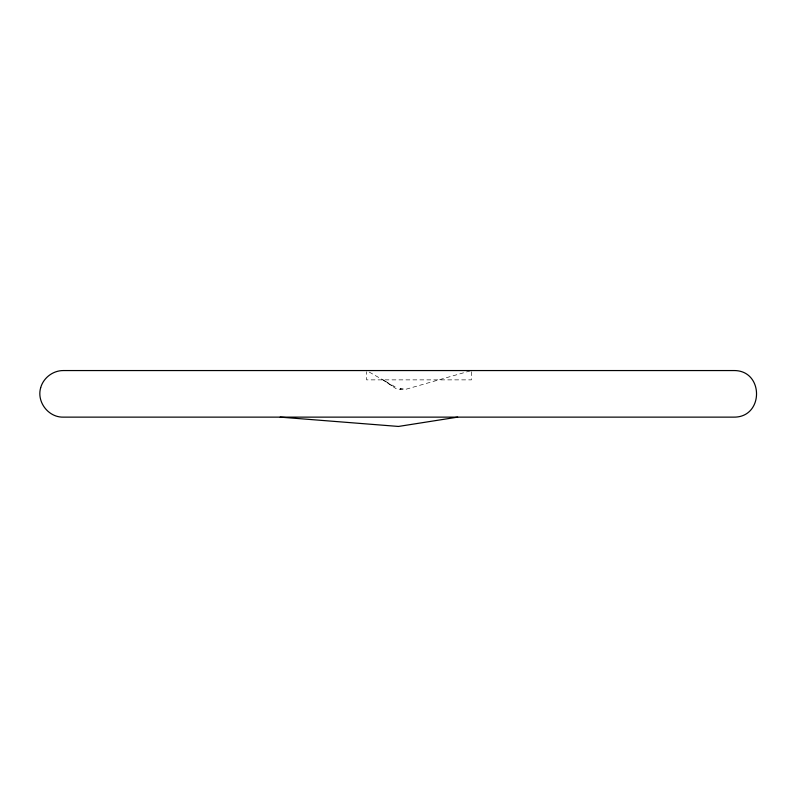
<?xml version="1.0" encoding="UTF-8"?>
<svg xmlns="http://www.w3.org/2000/svg" width="797" height="797" viewBox="0 0 797 797"><rect width="100%" height="100%" fill="white"/><g stroke="black" fill="none" stroke-linecap="round" stroke-linejoin="round"><path stroke-width="0.6" stroke-dasharray="3.98 2.99" d="M470.28 370.884L406.181 389.185L396.866 389.185L382.899 379.87L366.57 370.555M395.123 386.854L382.899 379.87L391.676 385.688L389.902 384.523M471.445 371.721L471.445 379.87L366.57 379.87L366.57 371.721M400.702 388.597L400.154 389.185L400.702 388.597M403.192 388.896L400.233 388.896L403.192 388.896"/><path stroke-width="1.2" d="M457.657 417.13L398.48 426.445L280.175 417.13M40.647 387.81C36.532 402.087 48.537 417.568 63.381 417.13L733.619 417.13C764.164 417.728 764.164 369.957 733.619 370.555L63.381 370.555C53.001 370.505 43.387 377.798 40.647 387.81"/></g></svg>
